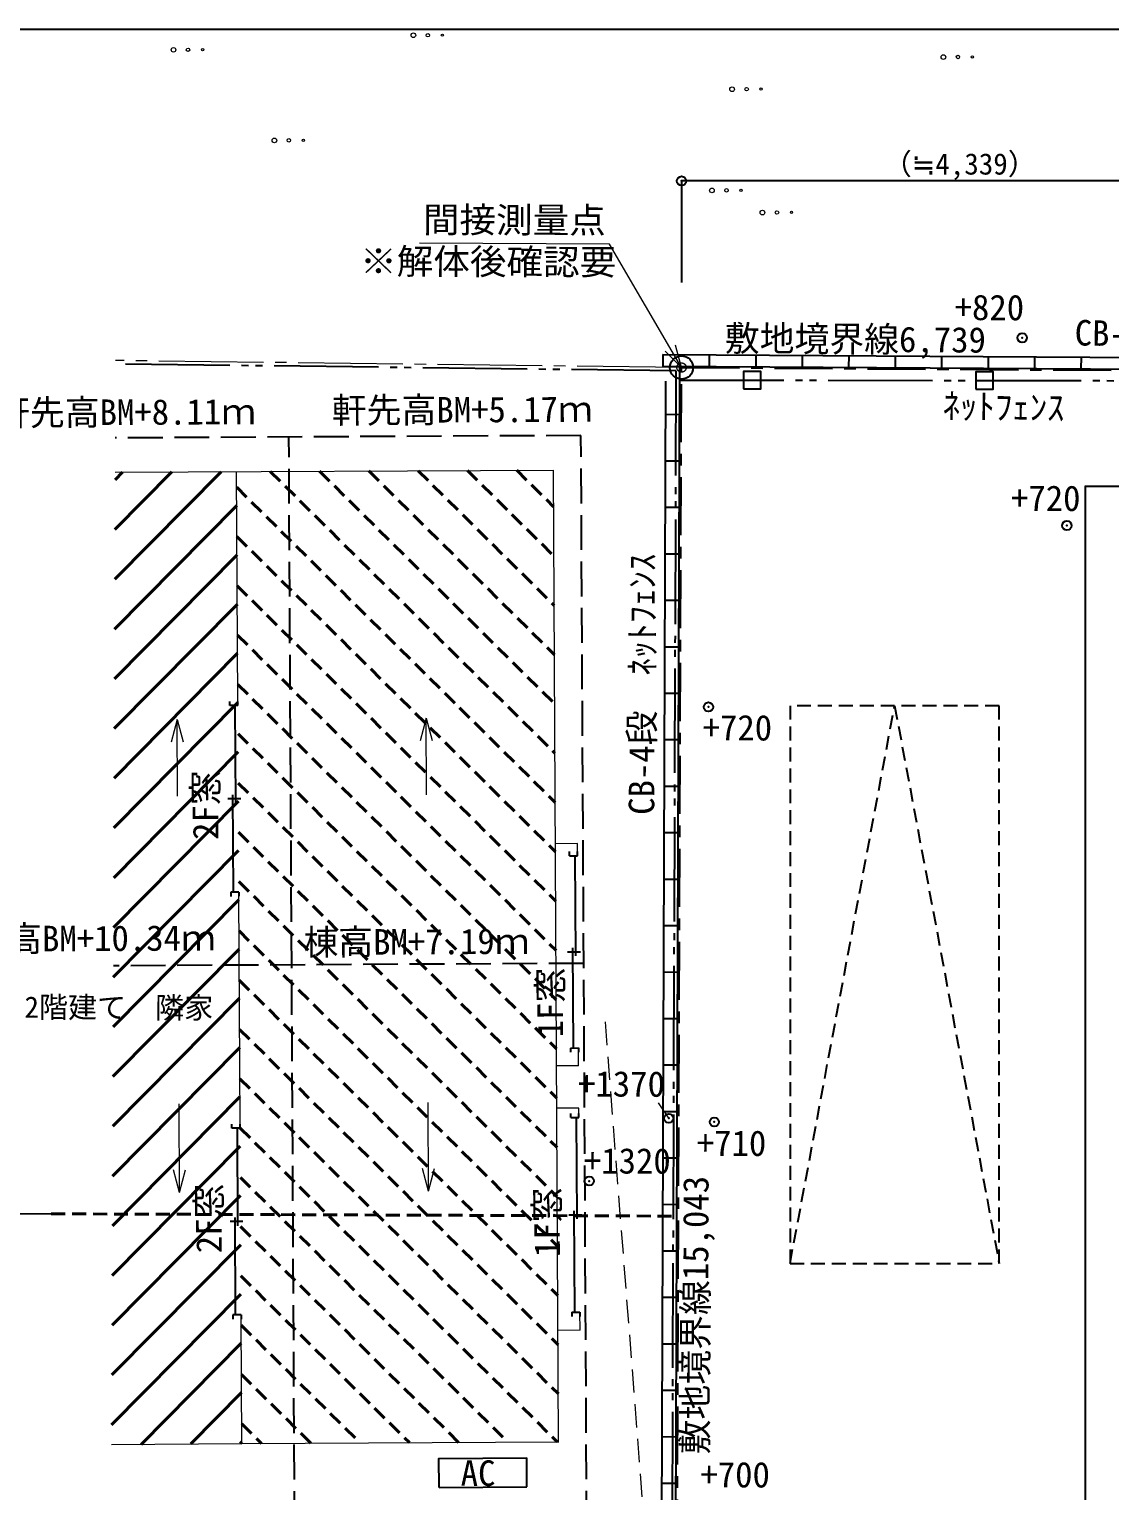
# Model space of a CAD drawing. Units: millimetres at full size, sheet at 1:100. Extents: x -36400 to 32230, y -14845 to 15757.
# Drawn here: x -13517 to -4214, y 174 to 12755 of the extents above; entities that cross this region are included whole.
import ezdxf
from ezdxf.enums import TextEntityAlignment as Align

# ---------------------------------------------------------------- set-up
doc = ezdxf.new("R2010")
doc.units = ezdxf.units.MM
doc.header["$LTSCALE"] = 100
doc.header["$PDMODE"] = 32
doc.header["$PDSIZE"] = 80
for name, pattern in [('CHAIN1', [8, 5, -1, 1, -1]), ('CHAIN2', [12, 9, -1, 1, -1]), ('DASHED1', [1.8, 1.2, -0.6]), ('DASHED2', [3, 2, -1]), ('DASHED3', [4, 3, -1]), ('DOUBLE_CHAIN2', [12.8, 9, -1, 0.6, -0.6, 0.6, -1])]:
    doc.linetypes.add(name, pattern=pattern)
for name, color, linetype, lineweight in [('2-0_補助線', 6, 'CHAIN1', 25), ('2-3', 7, 'DASHED1', 25), ('2-4', 134, 'Continuous', 25), ('2-F_寸法・方位', 7, 'Continuous', 25), ('5-5_サッシ・室内建具', 7, 'Continuous', 25), ('7-7', 7, 'Continuous', 25), ('8-0', 4, 'Continuous', 9), ('8-2', 7, 'Continuous', 25), ('8-6', 4, 'Continuous', 9), ('8-8', 7, 'Continuous', 25), ('8-E', 3, 'Continuous', 40), ('9-0', 2, 'CHAIN2', 9), ('C-0', 4, 'Continuous', 9), ('F-0_図名（一般）', 7, 'Continuous', 25)]:
    doc.layers.add(name, color=color, linetype=linetype, lineweight=lineweight)
doc.styles.add('ＭＳ ゴシック', font='')
doc.styles.get('ＭＳ ゴシック').set_extended_font_data('MS Gothic')

msp = doc.modelspace()

# ---------------------------------------------------------------- linework, layer by layer
at = {"layer": '2-0_補助線'}
for p, q in [((-7956, -5200.5), (-7900.6, 9842.5)), ((-7900.6, 9842.5), (-1161.3, 9799.7))]:
    msp.add_line(p, q, dxfattribs=at)
at = {"layer": '2-3'}
for p, q in [((-6966.3, 2131.5), (-6066.3, 6931.5)), ((-6966.3, 6931.5), (-6966.3, 2131.5)), ((-5166.3, 6931.5), (-6966.3, 6931.5)), ((-6066.3, 6931.5), (-5166.3, 2131.5)), ((-5166.3, 2131.5), (-5166.3, 6931.5)), ((-6966.3, 2131.5), (-5166.3, 2131.5))]:
    msp.add_line(p, q, dxfattribs=at)
at = {"layer": '2-4'}
for p, q in [((-4425.7, 8824.5), (-4425.7, -3720.9)), ((-3333, 8818.1), (-4425.7, 8818.1))]:
    msp.add_line(p, q, dxfattribs=at)
at = {"layer": '2-F_寸法・方位'}
for p, q in [((-7900.6, 11448.5), (-7900.6, 10575.7)), ((-3561.1, 11448.5), (-7900.6, 11448.5))]:
    msp.add_line(p, q, dxfattribs=at)
msp.add_point((-7900.6, 11448.5), dxfattribs=at)
at = {"layer": '5-5_サッシ・室内建具'}
msp.add_line((-15326.4, 2565.3), (-13326.4, 2558), dxfattribs=at)
at = {"layer": '5-5_サッシ・室内建具', "color": 3, "linetype": 'DASHED1', "lineweight": 40}
msp.add_line((-13326.4, 2558), (-7966.4, 2538.2), dxfattribs=at)
at = {"layer": '7-7', "color": 4, "lineweight": 9}
msp.add_line((-8011.3, 3379.8), (-8099.1, 3512.6), dxfattribs=at)
at = {"layer": '7-7', "color": 5}
for p in [(-4967.6, 10098.8), (-4583.2, 8482.4), (-7669.3, 6920.7), (-8011.3, 3379.8), (-7618.5, 3348.2), (-8695.4, 2840.2)]:
    msp.add_point(p, dxfattribs=at)
at = {"layer": '8-0'}
for p, q in [((-8521.2, 10905.7), (-10156.8, 10911.7)), ((-7900.6, 9842.5), (-8521.2, 10905.7)), ((-7900.6, 9842.5), (-8042.7, 9983.3)), ((-7900.6, 9842.5), (-7953.3, 10035.4))]:
    msp.add_line(p, q, dxfattribs=at)
at = {"layer": '8-2'}
msp.add_circle((-7900.6, 9842.5), 100, dxfattribs=at)
at = {"layer": '8-6', "color": 7, "linetype": 'DASHED3', "lineweight": 25}
for p, q in [((-8766.5, 9257.5), (-12775.7, 9236.3)), ((-11231.5, -129), (-11281, 9244.2)), ((-8716.9, -127.1), (-8766.5, 9257.5)), ((-8742.5, 4713.8), (-12792.4, 4692.4))]:
    msp.add_line(p, q, dxfattribs=at)
at = {"layer": '8-6', "color": 2}
for p, q in [((-12776.8, 8940.8), (-9003.3, 8960.5)), ((-11720.5, 6968.1), (-11731, 8946.2)), ((-8959.1, 597), (-9003.3, 8960.5)), ((-8796.7, 5744.3), (-8986.3, 5743.3)), ((-8796.1, 5640.7), (-8796.7, 5744.3)), ((-11701.3, 3328.9), (-11711.7, 5305.4)), ((-8786.6, 3831.9), (-8787.4, 3985.4)), ((-8786.6, 3831.9), (-8976.2, 3830.9)), ((-8784.7, 3468.2), (-8974.3, 3467.2)), ((-8784.2, 3387.4), (-8784.7, 3468.2)), ((-11686.8, 580.6), (-11692.4, 1650)), ((-8774.6, 1555.8), (-8775.4, 1710.3)), ((-8774.6, 1555.8), (-8964.2, 1554.8)), ((-12807.6, 570.7), (-11686.8, 580.6)), ((-11686.8, 580.6), (-8957.8, 595))]:
    msp.add_line(p, q, dxfattribs=at)
at = {"layer": '8-6', "color": 7, "lineweight": 25}
for p, q in [((-11790.3, 6932.7), (-11790.5, 6967.7)), ((-11720.3, 6933.1), (-11790.3, 6932.7)), ((-11738.9, 6094.4), (-11743.3, 6933)), ((-11720.3, 6933.1), (-11720.5, 6968.1)), ((-11696.1, 6129.7), (-11806.1, 6129.1)), ((-11758.9, 5325.8), (-11763.3, 6164.3)), ((-8866.1, 5640.3), (-8866.3, 5675.3)), ((-8796.1, 5640.7), (-8796.3, 5675.7)), ((-8866.1, 5640.3), (-8796.1, 5640.7)), ((-8819.1, 5640.6), (-8814.6, 4777.9)), ((-11711.9, 5326), (-11781.9, 5325.6)), ((-11781.9, 5325.6), (-11781.7, 5290.6)), ((-11711.9, 5326), (-11711.7, 5291)), ((-8881.8, 4812.5), (-8771.8, 4813.1)), ((-8839, 4847.8), (-8834.4, 3985.1)), ((-8857.4, 3985), (-8787.4, 3985.4)), ((-8857.4, 3985), (-8857.2, 3950)), ((-8787.4, 3985.4), (-8787.2, 3950.4)), ((-8854.2, 3387.1), (-8854.4, 3422.1)), ((-8784.2, 3387.4), (-8784.4, 3422.4)), ((-11771.1, 3294.1), (-11771.3, 3329.1)), ((-11701.1, 3294.5), (-11771.1, 3294.1)), ((-11719.7, 2455.8), (-11724.1, 3294.3)), ((-11701.1, 3294.5), (-11701.3, 3329.5)), ((-8854.2, 3387.1), (-8784.2, 3387.4)), ((-8807.2, 3387.3), (-8802.6, 2513.8)), ((-11739.6, 1687.1), (-11744.1, 2525.7)), ((-8869.8, 2548.4), (-8759.8, 2549)), ((-8827, 2583.6), (-8822.4, 1710.1)), ((-11676.9, 2491), (-11786.9, 2490.5)), ((-11692.6, 1687.4), (-11762.6, 1687)), ((-11762.6, 1687), (-11762.4, 1652)), ((-11692.6, 1687.4), (-11692.4, 1652.4)), ((-8845.4, 1709.9), (-8775.4, 1710.3)), ((-8845.4, 1709.9), (-8845.2, 1674.9)), ((-8775.4, 1710.3), (-8775.2, 1675.3))]:
    msp.add_line(p, q, dxfattribs=at)
at = {"layer": '8-6'}
for p, q in [((-12243.1, 6812.5), (-12293.9, 6619.1)), ((-12243.1, 6812.5), (-12190.4, 6619.6)), ((-12239.7, 6153.8), (-12243.1, 6812.5)), ((-10100.6, 6823.8), (-10151.4, 6630.4)), ((-10100.6, 6823.8), (-10047.8, 6630.9)), ((-10097.1, 6165.2), (-10100.6, 6823.8)), ((-12221.6, 2742.5), (-12225.7, 3504.5)), ((-10079.1, 2753.8), (-10083.1, 3515.9)), ((-12221.6, 2742.5), (-12274.4, 2935.4)), ((-12221.6, 2742.5), (-12170.9, 2936)), ((-10079.1, 2753.8), (-10131.9, 2946.7)), ((-10079.1, 2753.8), (-10028.4, 2947.3))]:
    msp.add_line(p, q, dxfattribs=at)
at = {"layer": '8-6', "linetype": 'DASHED2'}
msp.add_line((-8559.7, 4209.2), (-7822.6, -5259.2), dxfattribs=at)
at = {"layer": '8-8'}
for p, q in [((-8061.6, 9954.5), (-1261.7, 9911.2)), ((-7661.6, 9951.9), (-7662.2, 9851.9)), ((-7261.6, 9949.4), (-7262.2, 9849.4)), ((-6861.6, 9946.9), (-6862.2, 9846.9)), ((-6461.6, 9944.3), (-6462.2, 9844.3)), ((-6061.6, 9941.8), (-6062.3, 9841.8)), ((-5661.6, 9939.2), (-5662.3, 9839.2)), ((-7919.4, 9842.7), (-7952.4, -158.9)), ((-5261.6, 9936.7), (-5262.3, 9836.7)), ((-4861.6, 9934.1), (-4862.3, 9834.1)), ((-4461.7, 9931.6), (-4462.3, 9831.6)), ((-8039.8, 9724.2), (-8072.4, -158.5)), ((-8040.8, 9439.7), (-7920.8, 9439.3)), ((-8042.1, 9039.7), (-7922.1, 9039.3)), ((-8043.4, 8639.7), (-7923.4, 8639.3)), ((-8044.7, 8239.7), (-7924.7, 8239.3)), ((-8046.1, 7839.7), (-7926.1, 7839.3)), ((-8047.4, 7439.7), (-7927.4, 7439.3)), ((-8048.7, 7039.7), (-7928.7, 7039.3)), ((-8050, 6639.7), (-7930, 6639.3)), ((-8051.3, 6239.7), (-7931.3, 6239.3)), ((-8052.7, 5839.7), (-7932.7, 5839.3)), ((-8054, 5439.7), (-7934, 5439.3)), ((-8055.3, 5039.7), (-7935.3, 5039.3)), ((-8056.6, 4639.7), (-7936.6, 4639.3)), ((-8057.9, 4239.7), (-7937.9, 4239.3)), ((-8059.2, 3839.7), (-7939.2, 3839.3)), ((-8060.6, 3439.7), (-7940.6, 3439.3)), ((-8061.9, 3039.7), (-7941.9, 3039.3)), ((-8063.2, 2639.7), (-7943.2, 2639.3)), ((-8064.5, 2239.7), (-7944.5, 2239.3)), ((-8065.8, 1839.7), (-7945.8, 1839.3)), ((-8067.2, 1439.7), (-7947.2, 1439.3)), ((-8068.5, 1039.7), (-7948.5, 1039.3)), ((-8069.8, 639.7), (-7949.8, 639.3)), ((-9232.1, 207.1), (-9234.1, 457.3)), ((-9987.3, 201), (-9232.1, 207.1)), ((-8071.1, 239.7), (-7951.1, 239.3))]:
    msp.add_line(p, q, dxfattribs=at)
at = {"layer": '8-8', "linetype": 'DOUBLE_CHAIN2'}
for p, q in [((-7949.5, 9813.1), (-12773.6, 9872.7)), ((-7949.5, 9813.1), (-7982.4, -158.8)), ((-7919.8, 9735), (-1161.4, 9725))]:
    msp.add_line(p, q, dxfattribs=at)
at = {"layer": '8-8'}
for points in [[(-8061.6, 9954.5), (-8062.2, 9854.5), (-1161.2, 9810.6)], [(-9987.3, 201), (-9989.4, 451.3), (-9234.1, 457.3)]]:
    msp.add_lwpolyline(points, dxfattribs=at)
for points in [[(-7367, 9659.2), (-7217, 9659), (-7216.8, 9809), (-7366.8, 9809.2)], [(-5367, 9656.2), (-5217, 9656), (-5216.8, 9806), (-5366.8, 9806.2)]]:
    msp.add_lwpolyline(points, close=True, dxfattribs=at)
at = {"layer": '8-E'}
for p, q in [((-12780.2, 8019.8), (-11864.1, 8945.6)), ((-12778.6, 8447.9), (-12288.3, 8943.3)), ((-12777, 8876), (-12712.6, 8941.1)), ((-12781.7, 7591.8), (-11729.4, 8655.1)), ((-12783.3, 7163.7), (-11727.2, 8230.9)), ((-12784.9, 6735.6), (-11725, 7806.6)), ((-12786.5, 6307.5), (-11722.7, 7382.4)), ((-12788.1, 5879.4), (-11720.5, 6958.2)), ((-12789.6, 5451.3), (-11718.2, 6533.9)), ((-12791.2, 5023.2), (-11716, 6109.7)), ((-12792.8, 4595.1), (-11713.8, 5685.5)), ((-12794.4, 4167), (-11711.5, 5261.3)), ((-12795.9, 3739), (-11709.3, 4837)), ((-12797.5, 3310.9), (-11707, 4412.8)), ((-12799.1, 2882.8), (-11704.8, 3988.6)), ((-12800.7, 2454.7), (-11702.5, 3564.3)), ((-12802.2, 2026.6), (-11700.3, 3140.1)), ((-12803.8, 1598.5), (-11698.1, 2715.9)), ((-12805.4, 1170.4), (-11695.8, 2291.6)), ((-12807, 742.3), (-11693.6, 1867.4)), ((-12552.5, 573), (-11691.3, 1443.2)), ((-12126.7, 576.7), (-11689.1, 1019)), ((-11700.9, 580.5), (-11686.9, 594.7))]:
    msp.add_line(p, q, dxfattribs=at)
at = {"layer": '8-E', "linetype": 'DASHED1'}
for p, q in [((-11441.6, 8947.8), (-8990.4, 6522.4)), ((-11017.3, 8950), (-8992.7, 6946.7)), ((-10593, 8952.2), (-8994.9, 7370.9)), ((-10168.7, 8954.4), (-8997.2, 7795.2)), ((-9744.4, 8956.6), (-8999.4, 8219.4)), ((-9320.1, 8958.8), (-9001.7, 8643.7)), ((-11730.3, 8811.4), (-8988.2, 6098.2)), ((-11728, 8387.1), (-8986, 5673.9)), ((-11725.8, 7962.9), (-8983.7, 5249.6)), ((-11723.5, 7538.6), (-8981.5, 4825.4)), ((-11721.3, 7114.4), (-8979.2, 4401.1)), ((-11719.1, 6690.1), (-8977, 3976.9)), ((-11716.8, 6265.8), (-8974.7, 3552.6)), ((-11714.6, 5841.6), (-8972.5, 3128.3)), ((-11712.3, 5417.3), (-8970.3, 2704.1)), ((-11710.1, 4993.1), (-8968, 2279.8)), ((-11707.9, 4568.8), (-8965.8, 1855.6)), ((-11705.6, 4144.6), (-8963.5, 1431.3)), ((-11703.4, 3720.3), (-8961.3, 1007.1)), ((-11701.1, 3296), (-8971.4, 595)), ((-11698.9, 2871.8), (-9395.6, 592.7)), ((-11696.6, 2447.5), (-9819.9, 590.5)), ((-11694.4, 2023.3), (-10244.1, 588.2)), ((-11692.2, 1599), (-10668.4, 586)), ((-11689.9, 1174.7), (-11092.6, 583.8)), ((-11687.7, 750.5), (-11516.9, 581.5))]:
    msp.add_line(p, q, dxfattribs=at)
at = {"layer": '9-0'}
msp.add_line((-7900.6, 9842.5), (-12773.2, 9902.7), dxfattribs=at)
msp.add_point((-7900.6, 9842.5), dxfattribs=at)
at = {"layer": 'C-0'}
for centre, radius in [((-10209.7, 12702.4), 20), ((-10084.7, 12702.9), 15), ((-9959.7, 12703.5), 10), ((-12274.4, 12577.4), 20), ((-12149.4, 12578), 15), ((-12024.4, 12578.6), 10), ((-5646.3, 12515.1), 20), ((-5521.3, 12515.7), 15), ((-5396.3, 12516.3), 10), ((-7465.4, 12237.7), 20), ((-7340.4, 12238.3), 15), ((-7215.4, 12238.9), 10), ((-11406.2, 11797.7), 20), ((-11281.2, 11798.3), 15), ((-11156.2, 11798.9), 10), ((-7639, 11367.2), 20), ((-7514, 11367.8), 15), ((-7389, 11368.4), 10), ((-7204.1, 11176.2), 20), ((-7079.1, 11176.8), 15), ((-6954.1, 11177.4), 10)]:
    msp.add_circle(centre, radius, dxfattribs=at)
at = {"layer": 'F-0_図名（一般）'}
msp.add_line((-17620, 12754.6), (21980, 12754.6), dxfattribs=at)

# ---------------------------------------------------------------- texts
at = {"layer": '2-F_寸法・方位', "style": 'ＭＳ ゴシック'}
msp.add_text('（≒4,339）', height=183.3, dxfattribs=at).set_placement((-6168.4, 11448.5), align=Align.BOTTOM_LEFT)
at = {"layer": '7-7', "style": 'ＭＳ ゴシック'}
for s, p in [('+820', (-5550.5, 10185.3)), ('+720', (-5065.1, 8543.2)), ('+720', (-7720.1, 6568.2)), ('+1370', (-8792.2, 3501.9)), ('+710', (-7770.1, 2991.7)), ('+1320', (-8742.3, 2839.3)), ('+700', (-7738.9, 138.2))]:
    msp.add_text(s, height=219.9, rotation=359.789, dxfattribs=at).set_placement(p, align=Align.BOTTOM_LEFT)
at = {"layer": '8-0', "color": 7, "style": 'ＭＳ ゴシック', "width": 1.05}
for s, p in [('間接測量点', (-10127.9, 10939.5)), ('※解体後確認要', (-10668.1, 10582.3))]:
    msp.add_text(s, height=219.9, rotation=359.789, dxfattribs=at).set_placement(p, align=Align.BOTTOM_LEFT)
at = {"layer": '8-6', "color": 7, "style": 'ＭＳ ゴシック'}
for s, p in [('軒先高BM+8.11ｍ', (-13809.8, 9276.9)), ('軒先高BM+5.17ｍ', (-10910.9, 9298)), ('棟高BM+10.34ｍ', (-14005.8, 4747.8)), ('棟高BM+7.19ｍ', (-11155.1, 4719.4))]:
    msp.add_text(s, height=219.9, rotation=0.303, dxfattribs=at).set_placement(p, align=Align.BOTTOM_LEFT)
at = {"layer": '8-8', "style": 'ＭＳ ゴシック'}
for s, height, rotation, p in [('CB-2段', 219.9, 358.879, (-4519.1, 9967.5)), ('ﾈｯﾄﾌｪﾝｽ', 219.9, 358.879, (-5656.3, 9339.7)), ('CB-4段\u3000ﾈｯﾄﾌｪﾝｽ', 219.9, 89.811, (-8069.8, 5991.5)), ('2F窓', 219.9, 90.303, (-11822.7, 5777.2)), ('1F窓', 219.9, 90.303, (-8854.1, 4077.7)), ('2階建て\u3000隣家', 183.3, 359.789, (-13558.1, 4191)), ('2F窓', 219.9, 90.303, (-11793.4, 2219.2)), ('1F窓', 219.9, 90.303, (-8882, 2185.7)), ('AC', 219.9, 359.789, (-9802.7, 150.5))]:
    msp.add_text(s, height=height, rotation=rotation, dxfattribs=at).set_placement(p, align=Align.BOTTOM_LEFT)
at = {"layer": '9-0', "color": 7, "style": 'ＭＳ ゴシック'}
for s, rotation, p in [('敷地境界線6,739', 359.636, (-7529, 9918.8)), ('敷地境界線15,043', 89.789, (-7610.6, 486.5))]:
    msp.add_text(s, height=219.9, rotation=rotation, dxfattribs=at).set_placement(p, align=Align.BOTTOM_LEFT)

doc.saveas('drawing.dxf')
